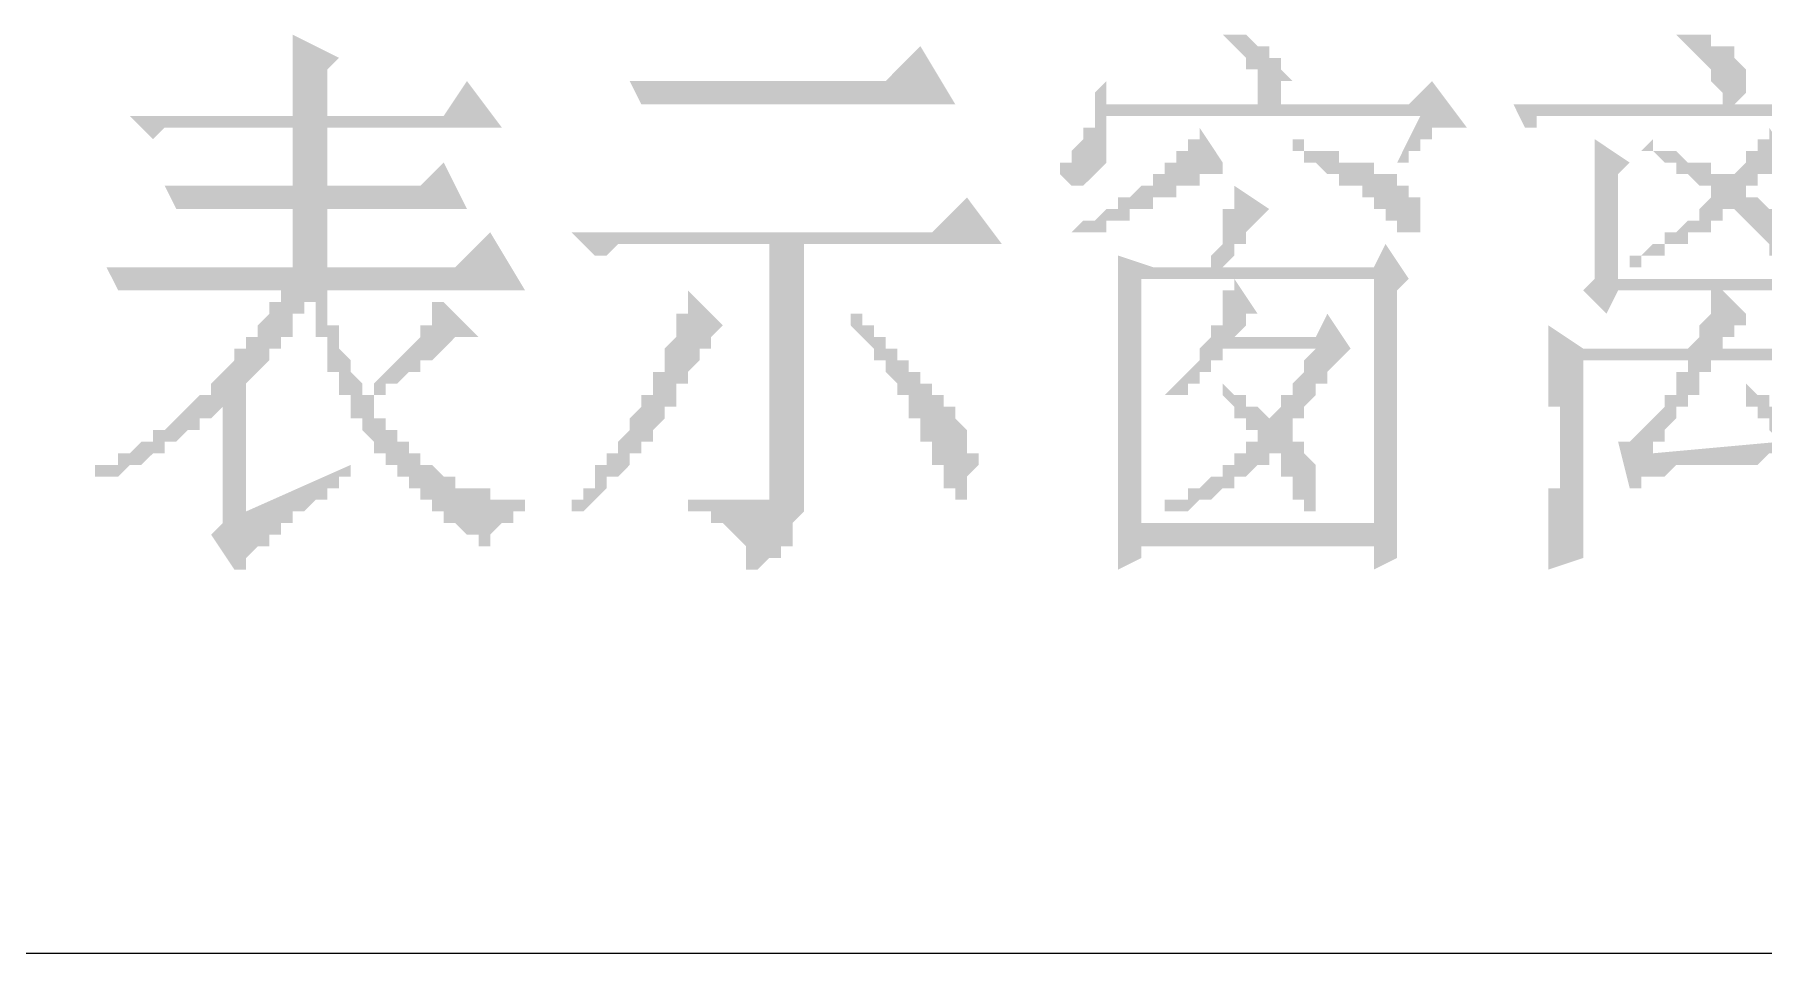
# Model space of a CAD drawing. Header units: inches. Extents: x 11 to 286, y 6 to 196.
# Drawn here: x 242.49 to 248.79, y 42.26 to 45.61 of the extents above; entities that cross this region are included whole.
import ezdxf

# ---------------------------------------------------------------- set-up
doc = ezdxf.new("R2010")
doc.units = ezdxf.units.IN
doc.header["$MEASUREMENT"] = 0
doc.layers.add('PDF_几何图形', color=7, linetype='Continuous')
doc.layers.add('PDF_实体填充', color=7, linetype='Continuous', true_color=0xffffff)

msp = doc.modelspace()

# ---------------------------------------------------------------- hatches: boundary and pattern name
at = {"layer": 'PDF_实体填充', "transparency": 33554559}
msp.add_hatch(color=7, dxfattribs=at).paths.add_polyline_path([(243.2614, 43.8714), (243.6424, 44.0408), (243.6424, 43.9984), (243.6001, 43.9984), (243.6001, 43.9561), (243.5578, 43.9561), (243.5578, 43.9138), (243.5154, 43.9138), (243.4731, 43.8714), (243.4308, 43.8714), (243.4308, 43.8291), (243.3884, 43.8291), (243.3884, 43.7868), (243.3461, 43.7868), (243.3461, 43.7444), (243.3038, 43.7444), (243.2614, 43.7021), (243.2614, 43.6598), (243.2191, 43.6598), (243.1344, 43.7868), (243.1768, 43.8291), (243.1768, 43.8714), (243.1768, 43.9138), (243.1768, 44.2524), (243.1344, 44.2101), (243.0921, 44.2101), (243.0921, 44.1678), (243.0498, 44.1678), (243.0074, 44.1254), (242.9651, 44.1254), (242.9651, 44.0831), (242.9228, 44.0831), (242.8804, 44.0408), (242.8381, 44.0408), (242.7958, 43.9984), (242.7534, 43.9984), (242.7111, 43.9984), (242.7111, 44.0408), (242.7534, 44.0408), (242.7958, 44.0408), (242.7958, 44.0831), (242.8381, 44.0831), (242.8804, 44.1254), (242.9228, 44.1254), (242.9228, 44.1678), (242.9651, 44.1678), (243.0074, 44.2101), (243.0498, 44.2524), (243.0921, 44.2948), (243.1344, 44.2948), (243.1344, 44.3371), (243.1768, 44.3794), (243.2191, 44.4218), (243.2191, 44.4641), (243.2614, 44.4641), (243.2614, 44.5064), (243.3038, 44.5064), (243.3038, 44.5488), (243.3461, 44.5911), (243.3461, 44.6334), (243.3884, 44.6334), (243.3884, 44.6758), (242.9651, 44.6758), (242.9228, 44.6758), (242.8804, 44.6758), (242.8381, 44.6758), (242.7958, 44.6758), (242.7534, 44.7604), (243.4308, 44.7604), (243.4308, 44.9721), (243.1768, 44.9721), (243.1344, 44.9721), (243.0921, 44.9721), (243.0498, 44.9721), (243.0074, 44.9721), (242.9651, 45.0568), (243.4308, 45.0568), (243.4308, 45.2684), (243.0498, 45.2684), (243.0074, 45.2684), (242.9651, 45.2684), (242.9228, 45.2261), (242.8381, 45.3108), (243.4308, 45.3108), (243.4308, 45.3531), (243.4308, 45.3954), (243.4308, 45.4378), (243.4308, 45.4801), (243.4308, 45.5224), (243.4308, 45.5648), (243.4308, 45.6071), (243.6001, 45.5224), (243.5578, 45.4801), (243.5578, 45.3108), (243.9811, 45.3108), (244.0658, 45.4378), (244.1928, 45.2684), (243.5578, 45.2684), (243.5578, 45.0568), (243.8964, 45.0568), (243.9811, 45.1414), (244.0658, 44.9721), (243.5578, 44.9721), (243.5578, 44.7604), (244.0234, 44.7604), (244.1504, 44.8874), (244.2774, 44.6758), (243.5154, 44.6758), (243.5578, 44.6758), (243.5578, 44.6334), (243.5578, 44.5911), (243.5578, 44.5488), (243.6001, 44.5488), (243.6001, 44.5064), (243.6001, 44.4641), (243.6424, 44.4218), (243.6424, 44.3794), (243.6848, 44.3371), (243.6848, 44.2948), (243.7271, 44.2948), (243.7271, 44.3371), (243.7694, 44.3794), (243.8118, 44.4218), (243.8541, 44.4641), (243.8964, 44.5064), (243.8964, 44.5488), (243.9388, 44.5488), (243.9388, 44.5911), (243.9388, 44.6334), (243.9811, 44.6334), (244.1081, 44.5064), (244.0234, 44.5064), (243.9811, 44.4641), (243.9388, 44.4218), (243.8964, 44.4218), (243.8964, 44.3794), (243.8541, 44.3794), (243.8118, 44.3371), (243.7694, 44.3371), (243.7694, 44.2948), (243.7271, 44.2948), (243.7271, 44.2524), (243.7271, 44.2101), (243.7694, 44.2101), (243.7694, 44.1678), (243.8118, 44.1678), (243.8118, 44.1254), (243.8541, 44.1254), (243.8541, 44.0831), (243.8964, 44.0831), (243.8964, 44.0408), (243.9388, 44.0408), (243.9811, 43.9984), (244.0234, 43.9984), (244.0234, 43.9561), (244.0658, 43.9561), (244.1081, 43.9561), (244.1504, 43.9561), (244.1504, 43.9138), (244.1928, 43.9138), (244.2351, 43.9138), (244.2774, 43.9138), (244.2774, 43.8714), (244.2351, 43.8714), (244.2351, 43.8291), (244.1928, 43.8291), (244.1504, 43.7868), (244.1504, 43.7444), (244.1081, 43.7444), (244.1081, 43.7868), (244.0658, 43.7868), (244.0234, 43.8291), (243.9811, 43.8291), (243.9811, 43.8714), (243.9388, 43.8714), (243.9388, 43.9138), (243.8964, 43.9138), (243.8964, 43.9561), (243.8541, 43.9561), (243.8541, 43.9984), (243.8118, 43.9984), (243.8118, 44.0408), (243.7694, 44.0408), (243.7694, 44.0831), (243.7271, 44.0831), (243.7271, 44.1254), (243.6848, 44.1678), (243.6848, 44.2101), (243.6424, 44.2101), (243.6424, 44.2524), (243.6424, 44.2948), (243.6001, 44.2948), (243.6001, 44.3371), (243.6001, 44.3794), (243.5578, 44.3794), (243.5578, 44.4218), (243.5578, 44.4641), (243.5578, 44.5064), (243.5154, 44.5064), (243.5154, 44.5488), (243.5154, 44.5911), (243.5154, 44.6334), (243.4731, 44.6334), (243.4731, 44.5911), (243.4308, 44.5911), (243.4308, 44.5488), (243.4308, 44.5064), (243.3884, 44.5064), (243.3884, 44.4641), (243.3461, 44.4641), (243.3461, 44.4218), (243.3038, 44.3794), (243.2614, 44.3371)], flags=0)
h = msp.add_hatch(color=7, dxfattribs=at)
h.paths.add_polyline_path([(247.4524, 44.6758), (247.4524, 44.6334), (247.4524, 44.5911), (247.4524, 44.5911), (247.4524, 44.5488), (247.4524, 44.5064), (247.4524, 44.4641), (247.4524, 44.4641), (247.4524, 44.4218), (247.4524, 44.3794), (247.4524, 44.3371), (247.4524, 44.3371), (247.4524, 44.2948), (247.4524, 44.2524), (247.4524, 44.2524), (247.4524, 44.2101), (247.4524, 44.1678), (247.4524, 44.1678), (247.4524, 44.1254), (247.4524, 44.1254), (247.4524, 44.0831), (247.4524, 44.0831), (247.4524, 44.0408), (247.4524, 44.0408), (247.4524, 43.9984), (247.4524, 43.9984), (247.4524, 43.9561), (247.4524, 43.9561), (247.4524, 43.9138), (247.4524, 43.9138), (247.4524, 43.9138), (247.4524, 43.8714), (247.4524, 43.8714), (247.4524, 43.8291), (247.4524, 43.8291), (247.4524, 43.8291), (247.4524, 43.7868), (247.4524, 43.7868), (247.4524, 43.7868), (247.4524, 43.7868), (247.4524, 43.7444), (247.4524, 43.7444), (247.4524, 43.7444), (247.4524, 43.7444), (247.4524, 43.7444), (247.4524, 43.7021), (247.3678, 43.6598), (247.3678, 43.7444), (246.5211, 43.7444), (246.5211, 43.7021), (246.4364, 43.6598), (246.4364, 43.6598), (246.4364, 43.7021), (246.4364, 43.7021), (246.4364, 43.7444), (246.4364, 43.7444), (246.4364, 43.7868), (246.4364, 43.7868), (246.4364, 43.8291), (246.4364, 43.8291), (246.4364, 43.8714), (246.4364, 43.8714), (246.4364, 43.9138), (246.4364, 43.9138), (246.4364, 43.9561), (246.4364, 43.9561), (246.4364, 43.9984), (246.4364, 44.0408), (246.4364, 44.0408), (246.4364, 44.0831), (246.4364, 44.0831), (246.4364, 44.1254), (246.4364, 44.1254), (246.4364, 44.1678), (246.4364, 44.1678), (246.4364, 44.2101), (246.4364, 44.2101), (246.4364, 44.2524), (246.4364, 44.2524), (246.4364, 44.2524), (246.4364, 44.2948), (246.4364, 44.2948), (246.4364, 44.3371), (246.4364, 44.3371), (246.4364, 44.3794), (246.4364, 44.3794), (246.4364, 44.4218), (246.4364, 44.4218), (246.4364, 44.4641), (246.4364, 44.4641), (246.4364, 44.5064), (246.4364, 44.5064), (246.4364, 44.5488), (246.4364, 44.5488), (246.4364, 44.5911), (246.4364, 44.5911), (246.4364, 44.6334), (246.4364, 44.6334), (246.4364, 44.6758), (246.4364, 44.6758), (246.4364, 44.7181), (246.4364, 44.7181), (246.4364, 44.7604), (246.4364, 44.7604), (246.4364, 44.8028), (246.4364, 44.8028), (246.5634, 44.7604), (246.7751, 44.7604), (246.7751, 44.7604), (246.7751, 44.8028), (246.7751, 44.8028), (246.8174, 44.8451), (246.8174, 44.8451), (246.8174, 44.8874), (246.8174, 44.8874), (246.8174, 44.9298), (246.8174, 44.9298), (246.8174, 44.9721), (246.8598, 44.9721), (246.8598, 45.0144), (246.8598, 45.0144), (246.8598, 45.0568), (246.8598, 45.0568), (246.8598, 45.0568), (246.9868, 44.9721), (246.9868, 44.9721), (246.9868, 44.9721), (246.9868, 44.9721), (246.9444, 44.9298), (246.9444, 44.9298), (246.9444, 44.9298), (246.9444, 44.9298), (246.9021, 44.8874), (246.9021, 44.8874), (246.9021, 44.8451), (246.8598, 44.8451), (246.8598, 44.8028), (246.8598, 44.8028), (246.8174, 44.7604), (246.8174, 44.7604), (247.3678, 44.7604), (247.4101, 44.8451), (247.4948, 44.7181), (247.4524, 44.6758)], flags=0)
h.paths.add_polyline_path([(246.5211, 44.7181), (246.5211, 43.8291), (247.3678, 43.8291), (247.3678, 44.7181), (246.5211, 44.7181)], flags=0)
h.paths.add_polyline_path([(247.0714, 44.1678), (247.0714, 44.1254), (247.0714, 44.1254), (247.1138, 44.1254), (247.1138, 44.0831), (247.1138, 44.0831), (247.1138, 44.0831), (247.1561, 44.0408), (247.1561, 44.0408), (247.1561, 44.0408), (247.1561, 43.9984), (247.1561, 43.9984), (247.1561, 43.9561), (247.1984, 43.9561), (247.1561, 43.9561), (247.1561, 43.9138), (247.1561, 43.9138), (247.1561, 43.8714), (247.1561, 43.8714), (247.1561, 43.8714), (247.1561, 43.8714), (247.1138, 43.8714), (247.1138, 43.8714), (247.1138, 43.8714), (247.1138, 43.9138), (247.0714, 43.9138), (247.0714, 43.9561), (247.0714, 43.9561), (247.0714, 43.9561), (247.0714, 43.9984), (247.0291, 43.9984), (247.0291, 44.0408), (247.0291, 44.0408), (247.0291, 44.0831), (246.9868, 44.0831), (246.9868, 44.0831), (246.9868, 44.0831), (246.9868, 44.0408), (246.9444, 44.0408), (246.9444, 44.0408), (246.9444, 44.0408), (246.9021, 43.9984), (246.9021, 43.9984), (246.9021, 43.9984), (246.8598, 43.9984), (246.8598, 43.9561), (246.8174, 43.9561), (246.8174, 43.9561), (246.8174, 43.9561), (246.7751, 43.9138), (246.7751, 43.9138), (246.7751, 43.9138), (246.7328, 43.9138), (246.7328, 43.9138), (246.7328, 43.9138), (246.6904, 43.8714), (246.6904, 43.8714), (246.6481, 43.8714), (246.6481, 43.8714), (246.6481, 43.8714), (246.6058, 43.8714), (246.6058, 43.8714), (246.6058, 43.8714), (246.6058, 43.8714), (246.6058, 43.9138), (246.6481, 43.9138), (246.6481, 43.9138), (246.6481, 43.9138), (246.6904, 43.9138), (246.6904, 43.9561), (246.7328, 43.9561), (246.7328, 43.9561), (246.7328, 43.9561), (246.7751, 43.9984), (246.7751, 43.9984), (246.7751, 43.9984), (246.8174, 43.9984), (246.8174, 44.0408), (246.8174, 44.0408), (246.8598, 44.0408), (246.8598, 44.0408), (246.8598, 44.0831), (246.9021, 44.0831), (246.9021, 44.0831), (246.9021, 44.1254), (246.9021, 44.1254), (246.9444, 44.1254), (246.9444, 44.1678), (246.9444, 44.1678), (246.9444, 44.1678), (246.9021, 44.1678), (246.9021, 44.2101), (246.9021, 44.2101), (246.8598, 44.2101), (246.8598, 44.2524), (246.8598, 44.2524), (246.8598, 44.2524), (246.8174, 44.2948), (246.8174, 44.2948), (246.8174, 44.2948), (246.8174, 44.2948), (246.8174, 44.3371), (246.8174, 44.3371), (246.8174, 44.3371), (246.8598, 44.2948), (246.8598, 44.2948), (246.9021, 44.2948), (246.9021, 44.2948), (246.9021, 44.2524), (246.9444, 44.2524), (246.9444, 44.2524), (246.9444, 44.2524), (246.9868, 44.2101), (246.9868, 44.2101), (246.9868, 44.2101), (246.9868, 44.2101), (247.0291, 44.2524), (247.0291, 44.2524), (247.0291, 44.2524), (247.0291, 44.2948), (247.0714, 44.2948), (247.0714, 44.2948), (247.0714, 44.3371), (247.0714, 44.3371), (247.1138, 44.3794), (247.1138, 44.3794), (247.1138, 44.4218), (247.1138, 44.4218), (247.1561, 44.4641), (247.1561, 44.4641), (246.8174, 44.4641), (246.8174, 44.4641), (246.8174, 44.4218), (246.8174, 44.4218), (246.7751, 44.4218), (246.7751, 44.3794), (246.7751, 44.3794), (246.7328, 44.3794), (246.7328, 44.3794), (246.7328, 44.3371), (246.6904, 44.3371), (246.6904, 44.3371), (246.6904, 44.2948), (246.6481, 44.2948), (246.6481, 44.2948), (246.6481, 44.2948), (246.6058, 44.2948), (246.6058, 44.2948), (246.6481, 44.3371), (246.6481, 44.3371), (246.6481, 44.3371), (246.6904, 44.3794), (246.6904, 44.3794), (246.6904, 44.3794), (246.7328, 44.4218), (246.7328, 44.4218), (246.7328, 44.4641), (246.7328, 44.4641), (246.7328, 44.4641), (246.7751, 44.5064), (246.7751, 44.5064), (246.7751, 44.5064), (246.7751, 44.5488), (246.7751, 44.5488), (246.8174, 44.5488), (246.8174, 44.5911), (246.8174, 44.5911), (246.8174, 44.6334), (246.8174, 44.6334), (246.8174, 44.6758), (246.8598, 44.6758), (246.8598, 44.7181), (246.8598, 44.7181), (246.9444, 44.5911), (246.9444, 44.5911), (246.9444, 44.5911), (246.9444, 44.5911), (246.9021, 44.5911), (246.9021, 44.5488), (246.9021, 44.5488), (246.8598, 44.5064), (246.8598, 44.5064), (247.1561, 44.5064), (247.1984, 44.5911), (247.2831, 44.4641), (247.2408, 44.4218), (247.2408, 44.4218), (247.1984, 44.3794), (247.1984, 44.3794), (247.1984, 44.3371), (247.1561, 44.3371), (247.1561, 44.2948), (247.1561, 44.2948), (247.1561, 44.2948), (247.1138, 44.2524), (247.1138, 44.2524), (247.1138, 44.2101), (247.1138, 44.2101), (247.0714, 44.2101), (247.0714, 44.1678), (247.0714, 44.1678), (247.0714, 44.1678), (247.0714, 44.1678), (247.0714, 44.1678)], flags=0)
h.paths.add_polyline_path([(247.4524, 45.1414), (247.5371, 45.3108), (246.3941, 45.3108), (246.3941, 45.2684), (246.3941, 45.2261), (246.3941, 45.2261), (246.3941, 45.1838), (246.3941, 45.1838), (246.3941, 45.1414), (246.3941, 45.1414), (246.3941, 45.1414), (246.3518, 45.0991), (246.3518, 45.0991), (246.3518, 45.0991), (246.3518, 45.0991), (246.3094, 45.0568), (246.3094, 45.0568), (246.3094, 45.0568), (246.3094, 45.0568), (246.2671, 45.0568), (246.2671, 45.0568), (246.2671, 45.0568), (246.2248, 45.0991), (246.2248, 45.0991), (246.2248, 45.0991), (246.2248, 45.1414), (246.2248, 45.1414), (246.2671, 45.1414), (246.2671, 45.1838), (246.2671, 45.1838), (246.2671, 45.1838), (246.3094, 45.2261), (246.3094, 45.2261), (246.3094, 45.2261), (246.3094, 45.2684), (246.3094, 45.2684), (246.3518, 45.2684), (246.3518, 45.3108), (246.3518, 45.3108), (246.3518, 45.3531), (246.3518, 45.3531), (246.3518, 45.3954), (246.3941, 45.4378), (246.3941, 45.4378), (246.3941, 45.4378), (246.3941, 45.3531), (246.9444, 45.3531), (246.9444, 45.3954), (246.9444, 45.3954), (246.9444, 45.4378), (246.9444, 45.4378), (246.9444, 45.4378), (246.9444, 45.4801), (246.9444, 45.4801), (246.9021, 45.4801), (246.9021, 45.5224), (246.9021, 45.5224), (246.9021, 45.5224), (246.8598, 45.5648), (246.8598, 45.5648), (246.8598, 45.5648), (246.8174, 45.6071), (246.8598, 45.6071), (246.8598, 45.6071), (246.9021, 45.6071), (246.9021, 45.6071), (246.9444, 45.5648), (246.9444, 45.5648), (246.9868, 45.5648), (246.9868, 45.5648), (246.9868, 45.5224), (247.0291, 45.5224), (247.0291, 45.5224), (247.0291, 45.5224), (247.0291, 45.5224), (247.0291, 45.4801), (247.0291, 45.4801), (247.0291, 45.4801), (247.0714, 45.4378), (247.0291, 45.4378), (247.0291, 45.3954), (247.0291, 45.3954), (247.0291, 45.3954), (247.0291, 45.3531), (247.0291, 45.3531), (247.4948, 45.3531), (247.5794, 45.4378), (247.7064, 45.2684), (247.6641, 45.2684), (247.6641, 45.2684), (247.6641, 45.2684), (247.6218, 45.2684), (247.6218, 45.2684), (247.6218, 45.2684), (247.5794, 45.2684), (247.5794, 45.2261), (247.5371, 45.2261), (247.5371, 45.2261), (247.5371, 45.1838), (247.4948, 45.1838), (247.4948, 45.1838), (247.4948, 45.1414), (247.4948, 45.1414), (247.4524, 45.1414), (247.4524, 45.1414), (247.4524, 45.1414)], flags=0)
h.paths.add_polyline_path([(246.7328, 45.2684), (246.8174, 45.1414), (246.8174, 45.0991), (246.8174, 45.0991), (246.7751, 45.0991), (246.7751, 45.0991), (246.7751, 45.0991), (246.7328, 45.0991), (246.7328, 45.0991), (246.7328, 45.0568), (246.6904, 45.0568), (246.6904, 45.0568), (246.6481, 45.0568), (246.6481, 45.0144), (246.6058, 45.0144), (246.6058, 45.0144), (246.6058, 45.0144), (246.5634, 45.0144), (246.5634, 45.0144), (246.5634, 44.9721), (246.5211, 44.9721), (246.5211, 44.9721), (246.5211, 44.9721), (246.4788, 44.9721), (246.4788, 44.9298), (246.4788, 44.9298), (246.4364, 44.9298), (246.4364, 44.9298), (246.3941, 44.9298), (246.3941, 44.9298), (246.3941, 44.8874), (246.3518, 44.8874), (246.3518, 44.8874), (246.3094, 44.8874), (246.3094, 44.8874), (246.3094, 44.8874), (246.2671, 44.8874), (246.3094, 44.9298), (246.3094, 44.9298), (246.3094, 44.9298), (246.3518, 44.9298), (246.3518, 44.9298), (246.3941, 44.9721), (246.3941, 44.9721), (246.3941, 44.9721), (246.4364, 44.9721), (246.4364, 44.9721), (246.4364, 45.0144), (246.4788, 45.0144), (246.4788, 45.0144), (246.4788, 45.0144), (246.5211, 45.0568), (246.5211, 45.0568), (246.5211, 45.0568), (246.5634, 45.0568), (246.5634, 45.0991), (246.6058, 45.0991), (246.6058, 45.0991), (246.6058, 45.1414), (246.6481, 45.1414), (246.6481, 45.1414), (246.6481, 45.1838), (246.6904, 45.1838), (246.6904, 45.1838), (246.6904, 45.2261), (246.6904, 45.2261), (246.7328, 45.2261), (246.7328, 45.2261), (246.7328, 45.2684), (246.7328, 45.2684)], flags=0)
h.paths.add_polyline_path([(247.0714, 45.2261), (247.1138, 45.2261), (247.1138, 45.1838), (247.1561, 45.1838), (247.1561, 45.1838), (247.1984, 45.1838), (247.1984, 45.1838), (247.2408, 45.1838), (247.2408, 45.1414), (247.2831, 45.1414), (247.2831, 45.1414), (247.3254, 45.1414), (247.3254, 45.1414), (247.3254, 45.1414), (247.3678, 45.1414), (247.3678, 45.1414), (247.3678, 45.0991), (247.4101, 45.0991), (247.4101, 45.0991), (247.4101, 45.0991), (247.4101, 45.0991), (247.4524, 45.0991), (247.4524, 45.0991), (247.4524, 45.0568), (247.4948, 45.0568), (247.4948, 45.0568), (247.4948, 45.0144), (247.4948, 45.0144), (247.5371, 45.0144), (247.5371, 44.9721), (247.5371, 44.9721), (247.5371, 44.9721), (247.5371, 44.9298), (247.5371, 44.8874), (247.4948, 44.8874), (247.4948, 44.8874), (247.4948, 44.8874), (247.4948, 44.8874), (247.4524, 44.8874), (247.4524, 44.8874), (247.4524, 44.9298), (247.4524, 44.9298), (247.4101, 44.9298), (247.4101, 44.9298), (247.4101, 44.9721), (247.3678, 44.9721), (247.3678, 44.9721), (247.3678, 45.0144), (247.3254, 45.0144), (247.3254, 45.0144), (247.3254, 45.0568), (247.2831, 45.0568), (247.2831, 45.0568), (247.2831, 45.0568), (247.2408, 45.0568), (247.2408, 45.0991), (247.2408, 45.0991), (247.1984, 45.0991), (247.1984, 45.0991), (247.1984, 45.0991), (247.1561, 45.1414), (247.1561, 45.1414), (247.1138, 45.1414), (247.1138, 45.1414), (247.1138, 45.1838), (247.0714, 45.1838), (247.0714, 45.1838), (247.0714, 45.2261), (247.0714, 45.2261)], flags=0)
h = msp.add_hatch(color=7, dxfattribs=at)
h.paths.add_polyline_path([(248.4684, 45.6071), (248.5108, 45.6071), (248.5108, 45.6071), (248.5531, 45.6071), (248.5531, 45.6071), (248.5954, 45.6071), (248.5954, 45.6071), (248.5954, 45.5648), (248.6378, 45.5648), (248.6378, 45.5648), (248.6378, 45.5648), (248.6801, 45.5648), (248.6801, 45.5648), (248.6801, 45.5224), (248.6801, 45.5224), (248.6801, 45.5224), (248.7224, 45.4801), (248.7224, 45.4801), (248.7224, 45.4801), (248.7224, 45.4378), (248.7224, 45.4378), (248.7224, 45.4378), (248.7224, 45.3954), (248.7224, 45.3954), (248.6801, 45.3531), (248.6801, 45.3531), (249.1881, 45.3531), (249.2728, 45.4801), (249.3998, 45.3108), (248.0874, 45.3108), (248.0874, 45.3108), (248.0451, 45.3108), (248.0451, 45.3108), (248.0451, 45.3108), (248.0028, 45.3108), (248.0028, 45.3108), (247.9604, 45.3108), (247.9604, 45.2684), (247.9604, 45.2684), (247.9181, 45.2684), (247.8758, 45.3531), (248.6378, 45.3531), (248.6378, 45.3954), (248.6378, 45.3954), (248.6378, 45.3954), (248.5954, 45.4378), (248.5954, 45.4378), (248.5954, 45.4801), (248.5954, 45.4801), (248.5954, 45.4801), (248.5954, 45.4801), (248.5531, 45.5224), (248.5531, 45.5224), (248.5531, 45.5224), (248.5108, 45.5648), (248.5108, 45.5648), (248.5108, 45.5648), (248.4684, 45.6071), (248.4684, 45.6071)], flags=0)
h.paths.add_polyline_path([(248.3838, 44.0831), (248.8494, 44.1254), (248.8494, 44.1254), (248.8494, 44.1254), (248.8071, 44.1678), (248.8071, 44.1678), (248.8071, 44.2101), (248.8071, 44.2101), (248.7648, 44.2101), (248.7648, 44.2524), (248.7648, 44.2524), (248.7224, 44.2524), (248.7224, 44.2948), (248.7224, 44.2948), (248.7224, 44.2948), (248.7224, 44.3371), (248.7648, 44.2948), (248.7648, 44.2948), (248.8071, 44.2948), (248.8071, 44.2524), (248.8494, 44.2524), (248.8494, 44.2524), (248.8494, 44.2524), (248.8918, 44.2101), (248.8918, 44.2101), (248.8918, 44.2101), (248.9341, 44.2101), (248.9341, 44.1678), (248.9341, 44.1678), (248.9341, 44.1678), (248.9764, 44.1678), (248.9764, 44.1678), (248.9764, 44.1678), (248.9764, 44.1254), (248.9764, 44.1254), (248.9764, 44.0831), (249.0188, 44.0831), (249.0188, 44.0408), (249.0188, 44.0408), (249.0188, 44.0408), (249.0188, 43.9984), (248.9764, 43.9984), (248.9764, 43.9561), (248.9764, 43.9561), (248.9764, 43.9138), (248.9764, 43.9138), (248.9341, 43.9561), (248.9341, 43.9561), (248.9341, 43.9561), (248.9341, 43.9984), (248.9341, 43.9984), (248.8918, 44.0408), (248.8918, 44.0408), (248.8918, 44.0408), (248.8918, 44.0831), (248.8494, 44.0831), (248.8494, 44.0831), (248.8071, 44.0831), (248.8071, 44.0831), (248.7648, 44.0408), (248.7648, 44.0408), (248.7224, 44.0408), (248.7224, 44.0408), (248.6801, 44.0408), (248.6801, 44.0408), (248.6378, 44.0408), (248.6378, 44.0408), (248.5954, 44.0408), (248.5954, 44.0408), (248.5954, 44.0408), (248.5531, 44.0408), (248.5531, 44.0408), (248.5531, 44.0408), (248.5108, 44.0408), (248.5108, 44.0408), (248.5108, 44.0408), (248.5108, 44.0408), (248.4684, 44.0408), (248.4684, 44.0408), (248.4684, 44.0408), (248.4261, 43.9984), (248.4261, 43.9984), (248.3838, 43.9984), (248.3838, 43.9984), (248.3838, 43.9984), (248.3414, 43.9984), (248.3414, 43.9561), (248.3414, 43.9561), (248.2991, 43.9561), (248.2991, 43.9561), (248.2568, 44.1254), (248.2568, 44.1254), (248.2991, 44.1254), (248.2991, 44.1254), (248.2991, 44.1254), (248.3414, 44.1678), (248.3414, 44.1678), (248.3414, 44.1678), (248.3838, 44.2101), (248.3838, 44.2101), (248.3838, 44.2101), (248.3838, 44.2101), (248.3838, 44.2101), (248.4261, 44.2524), (248.4261, 44.2524), (248.4261, 44.2524), (248.4261, 44.2948), (248.4684, 44.2948), (248.4684, 44.3371), (248.4684, 44.3371), (248.4684, 44.3794), (248.5108, 44.3794), (248.5108, 44.4218), (248.5108, 44.4218), (248.1298, 44.4218), (248.1298, 44.3794), (248.1298, 44.3371), (248.1298, 44.2948), (248.1298, 44.2948), (248.1298, 44.2524), (248.1298, 44.2101), (248.1298, 44.1678), (248.1298, 44.1678), (248.1298, 44.1254), (248.1298, 44.0831), (248.1298, 44.0831), (248.1298, 44.0408), (248.1298, 43.9984), (248.1298, 43.9984), (248.1298, 43.9561), (248.1298, 43.9561), (248.1298, 43.9138), (248.1298, 43.9138), (248.1298, 43.8714), (248.1298, 43.8714), (248.1298, 43.8291), (248.1298, 43.8291), (248.1298, 43.8291), (248.1298, 43.7868), (248.1298, 43.7868), (248.1298, 43.7868), (248.1298, 43.7444), (248.1298, 43.7444), (248.1298, 43.7444), (248.1298, 43.7444), (248.1298, 43.7021), (248.1298, 43.7021), (248.1298, 43.7021), (248.1298, 43.7021), (248.0028, 43.6598), (248.0028, 43.6598), (248.0028, 43.7021), (248.0028, 43.7444), (248.0028, 43.7444), (248.0028, 43.7868), (248.0028, 43.7868), (248.0028, 43.8291), (248.0028, 43.8291), (248.0028, 43.8714), (248.0028, 43.8714), (248.0028, 43.9138), (248.0028, 43.9138), (248.0028, 43.9561), (248.0451, 43.9561), (248.0451, 43.9984), (248.0451, 43.9984), (248.0451, 44.0408), (248.0451, 44.0408), (248.0451, 44.0831), (248.0451, 44.0831), (248.0451, 44.1254), (248.0451, 44.1254), (248.0451, 44.1254), (248.0451, 44.1678), (248.0451, 44.1678), (248.0451, 44.1678), (248.0451, 44.2101), (248.0451, 44.2101), (248.0451, 44.2524), (248.0028, 44.2524), (248.0028, 44.2948), (248.0028, 44.2948), (248.0028, 44.3371), (248.0028, 44.3371), (248.0028, 44.3794), (248.0028, 44.3794), (248.0028, 44.4218), (248.0028, 44.4218), (248.0028, 44.4641), (248.0028, 44.5064), (248.0028, 44.5064), (248.0028, 44.5488), (248.0028, 44.5488), (248.1298, 44.4641), (248.5108, 44.4641), (248.5531, 44.5064), (248.5531, 44.5064), (248.5531, 44.5488), (248.5531, 44.5488), (248.5954, 44.5911), (248.5954, 44.5911), (248.5954, 44.5911), (248.5954, 44.6334), (248.5954, 44.6334), (248.5954, 44.6758), (248.5954, 44.6758), (248.2568, 44.6758), (248.2144, 44.5911), (248.1298, 44.6758), (248.1721, 44.7181), (248.1721, 44.7604), (248.1721, 44.7604), (248.1721, 44.8028), (248.1721, 44.8028), (248.1721, 44.8451), (248.1721, 44.8451), (248.1721, 44.8874), (248.1721, 44.8874), (248.1721, 44.9298), (248.1721, 44.9298), (248.1721, 44.9721), (248.1721, 44.9721), (248.1721, 45.0144), (248.1721, 45.0144), (248.1721, 45.0568), (248.1721, 45.0568), (248.1721, 45.0991), (248.1721, 45.0991), (248.1721, 45.1414), (248.1721, 45.1414), (248.1721, 45.1838), (248.1721, 45.1838), (248.1721, 45.2261), (248.1721, 45.2261), (248.2991, 45.1414), (248.2568, 45.0991), (248.2568, 44.7181), (249.0188, 44.7181), (249.0188, 44.7181), (249.0188, 44.7604), (249.0188, 44.7604), (249.0188, 44.7604), (249.0188, 44.8028), (249.0188, 44.8028), (249.0188, 44.8451), (249.0188, 44.8451), (249.0188, 44.8874), (249.0188, 44.8874), (249.0188, 44.9298), (249.0188, 44.9298), (249.0188, 44.9721), (249.0188, 44.9721), (249.0188, 45.0144), (249.0188, 45.0144), (249.0188, 45.0568), (249.0188, 45.0568), (249.0188, 45.0991), (249.0188, 45.0991), (249.0188, 45.1414), (249.0188, 45.1838), (249.0188, 45.1838), (249.0188, 45.2261), (249.0188, 45.2261), (249.1458, 45.1414), (249.1034, 45.0991), (249.1034, 45.0568), (249.1034, 45.0144), (249.1034, 44.9721), (249.1034, 44.9721), (249.1034, 44.9298), (249.1034, 44.8874), (249.1034, 44.8874), (249.1034, 44.8451), (249.1034, 44.8028), (249.1034, 44.8028), (249.1034, 44.7604), (249.1034, 44.7604), (249.1034, 44.7181), (249.1034, 44.7181), (249.1034, 44.7181), (249.1034, 44.6758), (249.1034, 44.6758), (249.1034, 44.6758), (249.1034, 44.6334), (249.1034, 44.6334), (249.1034, 44.6334), (249.1034, 44.6334), (249.0188, 44.5911), (249.0188, 44.6758), (248.6378, 44.6758), (248.7224, 44.5911), (248.7224, 44.5911), (248.7224, 44.5488), (248.6801, 44.5488), (248.6801, 44.5488), (248.6801, 44.5064), (248.6378, 44.5064), (248.6378, 44.5064), (248.6378, 44.4641), (248.6378, 44.4641), (249.1458, 44.4641), (249.1881, 44.5488), (249.3151, 44.4641), (249.2728, 44.3794), (249.2728, 43.9138), (249.2728, 43.8714), (249.2728, 43.8714), (249.2304, 43.8291), (249.2304, 43.8291), (249.2304, 43.7868), (249.2304, 43.7868), (249.2304, 43.7868), (249.2304, 43.7444), (249.2304, 43.7444), (249.1881, 43.7444), (249.1881, 43.7021), (249.1881, 43.7021), (249.1881, 43.7021), (249.1458, 43.7021), (249.1458, 43.6598), (249.1034, 43.6598), (249.1034, 43.6598), (249.1034, 43.6598), (249.1034, 43.7021), (249.1034, 43.7021), (249.1034, 43.7021), (249.1034, 43.7021), (249.0611, 43.7444), (249.0611, 43.7444), (249.0611, 43.7444), (249.0611, 43.7868), (249.0188, 43.7868), (249.0188, 43.7868), (248.9764, 43.7868), (248.9764, 43.7868), (248.9341, 43.8291), (248.9341, 43.8291), (248.8918, 43.8291), (248.8918, 43.8291), (248.8918, 43.8714), (248.9341, 43.8714), (248.9341, 43.8714), (248.9764, 43.8714), (249.0188, 43.8714), (249.0188, 43.8714), (249.0188, 43.8714), (249.0611, 43.8291), (249.0611, 43.8291), (249.1034, 43.8291), (249.1034, 43.8291), (249.1034, 43.8291), (249.1034, 43.8291), (249.1458, 43.8291), (249.1458, 43.8291), (249.1458, 43.8291), (249.1458, 43.8714), (249.1458, 43.8714), (249.1458, 43.8714), (249.1458, 44.4218), (248.5954, 44.4218), (248.5954, 44.4218), (248.5954, 44.3794), (248.5531, 44.3794), (248.5531, 44.3371), (248.5531, 44.3371), (248.5531, 44.2948), (248.5108, 44.2948), (248.5108, 44.2948), (248.5108, 44.2524), (248.4684, 44.2524), (248.4684, 44.2101), (248.4684, 44.2101), (248.4684, 44.2101), (248.4261, 44.1678), (248.4261, 44.1678), (248.4261, 44.1678), (248.4261, 44.1254), (248.3838, 44.1254), (248.3838, 44.1254), (248.3838, 44.1254), (248.3838, 44.0831), (248.3838, 44.0831)], flags=0)
h.paths.add_polyline_path([(248.6378, 45.0991), (248.6801, 45.0991), (248.6801, 45.0991), (248.7224, 45.1414), (248.7224, 45.1414), (248.7224, 45.1414), (248.7224, 45.1838), (248.7648, 45.1838), (248.7648, 45.1838), (248.7648, 45.2261), (248.7648, 45.2261), (248.8071, 45.2261), (248.8071, 45.2684), (248.8071, 45.2684), (248.8918, 45.1414), (248.8918, 45.1414), (248.8494, 45.1414), (248.8494, 45.1414), (248.8494, 45.1414), (248.8494, 45.0991), (248.8071, 45.0991), (248.8071, 45.0991), (248.7648, 45.0991), (248.7648, 45.0568), (248.7648, 45.0568), (248.7224, 45.0568), (248.7224, 45.0568), (248.7224, 45.0144), (248.7648, 45.0144), (248.7648, 45.0144), (248.8071, 44.9721), (248.8071, 44.9721), (248.8494, 44.9721), (248.8494, 44.9721), (248.8494, 44.9298), (248.8494, 44.9298), (248.8918, 44.9298), (248.8918, 44.9298), (248.8918, 44.9298), (248.8918, 44.8874), (248.8918, 44.8874), (248.8918, 44.8451), (248.8918, 44.8451), (248.8918, 44.8451), (248.8918, 44.8028), (248.8918, 44.8028), (248.8918, 44.7604), (248.8918, 44.7604), (248.8918, 44.7181), (248.8918, 44.7181), (248.8918, 44.7604), (248.8494, 44.7604), (248.8494, 44.7604), (248.8494, 44.8028), (248.8494, 44.8028), (248.8494, 44.8028), (248.8071, 44.8028), (248.8071, 44.8451), (248.8071, 44.8451), (248.8071, 44.8451), (248.7648, 44.8874), (248.7648, 44.8874), (248.7648, 44.8874), (248.7224, 44.9298), (248.7224, 44.9298), (248.7224, 44.9298), (248.6801, 44.9721), (248.6801, 44.9721), (248.6801, 44.9721), (248.6378, 44.9721), (248.6378, 44.9298), (248.6378, 44.9298), (248.5954, 44.9298), (248.5954, 44.9298), (248.5954, 44.8874), (248.5531, 44.8874), (248.5531, 44.8874), (248.5108, 44.8874), (248.5108, 44.8874), (248.5108, 44.8451), (248.4684, 44.8451), (248.4684, 44.8451), (248.4684, 44.8451), (248.4261, 44.8451), (248.4261, 44.8028), (248.4261, 44.8028), (248.3838, 44.8028), (248.3838, 44.8028), (248.3414, 44.8028), (248.3414, 44.7604), (248.3414, 44.7604), (248.2991, 44.7604), (248.2991, 44.8028), (248.3414, 44.8028), (248.3414, 44.8028), (248.3414, 44.8028), (248.3838, 44.8451), (248.3838, 44.8451), (248.3838, 44.8451), (248.4261, 44.8451), (248.4261, 44.8874), (248.4261, 44.8874), (248.4684, 44.8874), (248.4684, 44.8874), (248.5108, 44.9298), (248.5108, 44.9298), (248.5108, 44.9298), (248.5531, 44.9298), (248.5531, 44.9721), (248.5531, 44.9721), (248.5531, 44.9721), (248.5954, 45.0144), (248.5954, 45.0144), (248.5954, 45.0144), (248.5954, 45.0144), (248.5954, 45.0144), (248.5954, 45.0568), (248.5531, 45.0568), (248.5531, 45.0568), (248.5531, 45.0568), (248.5531, 45.0568), (248.5108, 45.0991), (248.5108, 45.0991), (248.4684, 45.0991), (248.4684, 45.0991), (248.4684, 45.1414), (248.4261, 45.1414), (248.4261, 45.1414), (248.4261, 45.1414), (248.3838, 45.1838), (248.3838, 45.1838), (248.3414, 45.1838), (248.3838, 45.2261), (248.3838, 45.2261), (248.3838, 45.1838), (248.4261, 45.1838), (248.4261, 45.1838), (248.4684, 45.1838), (248.4684, 45.1838), (248.4684, 45.1838), (248.5108, 45.1414), (248.5108, 45.1414), (248.5108, 45.1414), (248.5531, 45.1414), (248.5531, 45.1414), (248.5954, 45.1414), (248.5954, 45.0991), (248.5954, 45.0991), (248.6378, 45.0991), (248.6378, 45.0991), (248.6378, 45.0991), (248.6378, 45.0991), (248.6378, 45.0991), (248.6378, 45.0991)], flags=0)
h = msp.add_hatch(color=7, dxfattribs=at)
h.paths.add_polyline_path([(244.6584, 45.4378), (245.5898, 45.4378), (245.7168, 45.5648), (245.8438, 45.3531), (244.8701, 45.3531), (244.8701, 45.3531), (244.8278, 45.3531), (244.8278, 45.3531), (244.8278, 45.3531), (244.7854, 45.3531), (244.7854, 45.3531), (244.7431, 45.3531), (244.7431, 45.3531), (244.7431, 45.3531), (244.7008, 45.3531), (244.6584, 45.4378)], flags=0)
h.paths.add_polyline_path([(244.4468, 44.8874), (245.7591, 44.8874), (245.8861, 45.0144), (246.0131, 44.8451), (245.2934, 44.8451), (245.2934, 43.9138), (245.2934, 43.8714), (245.2934, 43.8714), (245.2934, 43.8714), (245.2511, 43.8291), (245.2511, 43.8291), (245.2511, 43.7868), (245.2511, 43.7868), (245.2511, 43.7868), (245.2511, 43.7444), (245.2088, 43.7444), (245.2088, 43.7444), (245.2088, 43.7021), (245.2088, 43.7021), (245.1664, 43.7021), (245.1664, 43.7021), (245.1241, 43.6598), (245.1241, 43.6598), (245.1241, 43.6598), (245.1241, 43.6598), (245.0818, 43.6598), (245.0818, 43.7021), (245.0818, 43.7021), (245.0818, 43.7021), (245.0818, 43.7444), (245.0818, 43.7444), (245.0818, 43.7444), (245.0394, 43.7868), (245.0394, 43.7868), (245.0394, 43.7868), (245.0394, 43.7868), (244.9971, 43.8291), (244.9971, 43.8291), (244.9548, 43.8291), (244.9548, 43.8291), (244.9548, 43.8714), (244.9124, 43.8714), (244.9124, 43.8714), (244.8701, 43.8714), (244.8701, 43.9138), (244.9124, 43.9138), (244.9124, 43.9138), (244.9548, 43.9138), (244.9548, 43.9138), (244.9971, 43.9138), (244.9971, 43.9138), (245.0394, 43.9138), (245.0394, 43.9138), (245.0394, 43.9138), (245.0818, 43.9138), (245.0818, 43.9138), (245.0818, 43.9138), (245.1241, 43.9138), (245.1241, 43.9138), (245.1241, 43.9138), (245.1241, 43.9138), (245.1664, 43.9138), (245.1664, 43.9138), (245.1664, 43.9138), (245.1664, 43.9561), (245.1664, 43.9561), (245.1664, 43.9984), (245.1664, 43.9984), (245.1664, 44.8451), (244.6584, 44.8451), (244.6584, 44.8451), (244.6161, 44.8451), (244.6161, 44.8451), (244.6161, 44.8451), (244.5738, 44.8028), (244.5738, 44.8028), (244.5314, 44.8028), (244.5314, 44.8028), (244.5314, 44.8028), (244.5314, 44.8028), (244.4468, 44.8874)], flags=0)
h.paths.add_polyline_path([(244.8701, 44.6758), (244.9971, 44.5488), (244.9548, 44.5064), (244.9548, 44.4641), (244.9124, 44.4641), (244.9124, 44.4641), (244.9124, 44.4218), (244.9124, 44.4218), (244.8701, 44.3794), (244.8701, 44.3794), (244.8701, 44.3371), (244.8701, 44.3371), (244.8278, 44.3371), (244.8278, 44.2948), (244.8278, 44.2948), (244.8278, 44.2524), (244.7854, 44.2524), (244.7854, 44.2524), (244.7854, 44.2101), (244.7854, 44.2101), (244.7431, 44.1678), (244.7431, 44.1678), (244.7431, 44.1678), (244.7431, 44.1254), (244.7008, 44.1254), (244.7008, 44.1254), (244.7008, 44.0831), (244.6584, 44.0831), (244.6584, 44.0831), (244.6584, 44.0408), (244.6584, 44.0408), (244.6161, 43.9984), (244.6161, 43.9984), (244.6161, 43.9984), (244.5738, 43.9984), (244.5738, 43.9561), (244.5738, 43.9561), (244.5738, 43.9561), (244.5314, 43.9138), (244.5314, 43.9138), (244.5314, 43.9138), (244.4891, 43.8714), (244.4891, 43.8714), (244.4891, 43.8714), (244.4468, 43.8714), (244.4468, 43.8714), (244.4468, 43.8714), (244.4468, 43.9138), (244.4891, 43.9138), (244.4891, 43.9138), (244.4891, 43.9561), (244.4891, 43.9561), (244.5314, 43.9561), (244.5314, 43.9984), (244.5314, 43.9984), (244.5314, 44.0408), (244.5738, 44.0408), (244.5738, 44.0408), (244.5738, 44.0831), (244.6161, 44.0831), (244.6161, 44.0831), (244.6161, 44.1254), (244.6161, 44.1254), (244.6584, 44.1678), (244.6584, 44.1678), (244.6584, 44.1678), (244.6584, 44.2101), (244.6584, 44.2101), (244.7008, 44.2524), (244.7008, 44.2524), (244.7008, 44.2524), (244.7008, 44.2948), (244.7431, 44.2948), (244.7431, 44.3371), (244.7431, 44.3371), (244.7431, 44.3794), (244.7431, 44.3794), (244.7854, 44.3794), (244.7854, 44.4218), (244.7854, 44.4218), (244.7854, 44.4641), (244.7854, 44.4641), (244.8278, 44.5064), (244.8278, 44.5064), (244.8278, 44.5488), (244.8278, 44.5488), (244.8278, 44.5488), (244.8278, 44.5911), (244.8701, 44.5911), (244.8701, 44.6334), (244.8701, 44.6334), (244.8701, 44.6758), (244.8701, 44.6758)], flags=0)
h.paths.add_polyline_path([(245.4628, 44.5911), (245.4628, 44.5911), (245.5051, 44.5911), (245.5051, 44.5488), (245.5474, 44.5488), (245.5474, 44.5064), (245.5474, 44.5064), (245.5898, 44.5064), (245.5898, 44.4641), (245.6321, 44.4641), (245.6321, 44.4641), (245.6321, 44.4218), (245.6744, 44.4218), (245.6744, 44.4218), (245.6744, 44.3794), (245.7168, 44.3794), (245.7168, 44.3794), (245.7168, 44.3794), (245.7168, 44.3371), (245.7591, 44.3371), (245.7591, 44.3371), (245.7591, 44.2948), (245.7591, 44.2948), (245.8014, 44.2948), (245.8014, 44.2948), (245.8014, 44.2948), (245.8014, 44.2524), (245.8014, 44.2524), (245.8438, 44.2524), (245.8438, 44.2101), (245.8438, 44.2101), (245.8861, 44.1678), (245.8861, 44.1678), (245.8861, 44.1254), (245.8861, 44.1254), (245.8861, 44.1254), (245.8861, 44.0831), (245.9284, 44.0831), (245.9284, 44.0831), (245.9284, 44.0408), (245.9284, 44.0408), (245.8861, 43.9984), (245.8861, 43.9984), (245.8861, 43.9561), (245.8861, 43.9561), (245.8861, 43.9561), (245.8861, 43.9138), (245.8438, 43.9138), (245.8438, 43.9138), (245.8438, 43.9138), (245.8438, 43.9138), (245.8438, 43.9561), (245.8014, 43.9561), (245.8014, 43.9984), (245.8014, 43.9984), (245.8014, 43.9984), (245.8014, 44.0408), (245.7591, 44.0408), (245.7591, 44.0831), (245.7591, 44.0831), (245.7591, 44.1254), (245.7591, 44.1254), (245.7168, 44.1254), (245.7168, 44.1678), (245.7168, 44.1678), (245.7168, 44.2101), (245.6744, 44.2101), (245.6744, 44.2524), (245.6744, 44.2524), (245.6744, 44.2524), (245.6744, 44.2948), (245.6321, 44.2948), (245.6321, 44.2948), (245.6321, 44.3371), (245.6321, 44.3371), (245.5898, 44.3794), (245.5898, 44.3794), (245.5898, 44.3794), (245.5898, 44.4218), (245.5474, 44.4218), (245.5474, 44.4218), (245.5474, 44.4641), (245.5474, 44.4641), (245.5051, 44.5064), (245.5051, 44.5064), (245.5051, 44.5064), (245.4628, 44.5488), (245.4628, 44.5488), (245.4628, 44.5911), (245.4204, 44.5911), (245.4628, 44.5911), (245.4628, 44.5911)], flags=0)

# ---------------------------------------------------------------- linework, layer by layer
at = {"layer": 'PDF_几何图形'}
msp.add_line((254.5221, 42.2628), (234.4561, 42.2628), dxfattribs=at)

doc.saveas('drawing.dxf')
